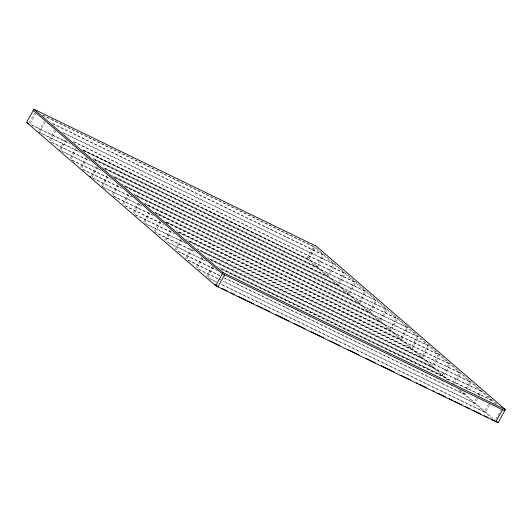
<?xml version="1.0" encoding="UTF-8"?>
<svg xmlns="http://www.w3.org/2000/svg" width="532" height="532" viewBox="0 0 532 532"><rect width="100%" height="100%" fill="white"/><g stroke="black" fill="none" stroke-linecap="round" stroke-linejoin="round"><path stroke-width="0.4" stroke-dasharray="2.66 2" d="M29.2 122.786L34.693 112.917M30.184 123.637L35.677 113.762M38.716 131.012L43.824 121.841M39.315 132.568L45.2 121.988M49.223 140.082L54.716 130.214M50.208 140.933L55.707 131.065M59.338 149.864L64.831 139.996M60.715 150.011L66.207 140.135M70.237 158.237L75.73 148.362M71.222 159.088L76.322 149.918M80.744 167.307L86.237 157.439M81.729 168.159L87.221 158.29M91.245 176.385L96.352 167.214M92.236 177.236L97.728 167.361M101.752 185.462L107.245 175.587M102.344 187.018L107.843 177.143M112.259 194.532L117.752 184.664M113.243 195.384L118.343 186.22M122.766 203.61L128.259 193.734M123.75 204.461L128.85 195.291M133.273 212.68L138.766 202.812M134.257 213.532L139.75 203.663M143.773 221.758L149.273 211.889M144.764 222.609L150.257 212.74M154.28 230.835L159.78 220.96M154.872 232.391L160.764 221.811M164.787 239.905L170.28 230.037M165.771 240.757L170.872 231.593M174.902 249.688L180.787 239.114M176.278 249.834L181.771 239.965M185.409 258.765L190.902 248.89M186.785 258.911L192.278 249.036M196.308 267.13L201.801 257.262M197.292 267.982L202.785 258.113M206.416 276.913L212.308 266.339M207.793 277.059L213.292 267.184M449.686 380.978L308.959 259.417L315.629 247.433L406.096 325.577M452.845 384.543L459.522 372.56L189.046 241.328M454.614 383.984L460.506 373.411L188.534 241.455M464.137 392.21L463.352 393.62L224.258 277.611M466.099 388.686L470.022 381.63L199.553 250.399M465.121 393.062L464.336 394.471L223.753 277.737M467.083 389.537L471.013 382.481L200.537 251.25M476.213 398.461L473.859 402.697L222.808 280.889M478.175 394.937L480.529 390.707L209.309 259.111M477.59 398.608L474.843 403.542L223.048 281.375M479.159 395.788L481.513 391.559L211.038 260.328M488.682 404.014L484.366 411.768L220.614 283.802M490.251 401.195L491.036 399.785L219.816 268.188M489.666 404.865L485.35 412.619L220.853 284.288M495.658 419.435L500.758 410.265M42.952 115.131L314.897 247.074M42.44 115.258L314.412 247.214L307.735 259.197L82.839 150.077M52.469 123.351L322.944 254.582L316.274 266.572L92.122 157.818M52.708 123.843L323.928 255.433L317.258 267.423L93.107 158.669M62.231 132.062L333.451 263.659L326.781 275.649L103.374 167.254M63.96 133.279L334.435 264.51L327.765 276.494L102.869 167.381M73.483 141.505L343.958 272.736L337.281 284.72L111.64 175.241M73.722 141.991L344.942 273.588L338.272 285.571L113.369 176.451M31.049 124.581L69.898 143.427M83.351 149.958L308.959 259.417M83.99 150.576L354.465 281.807L347.788 293.797L121.396 183.952M32.033 125.426L70.138 143.919M83.477 150.702L355.449 282.658L348.773 294.648L124.628 185.894M39.075 132.076L80.166 152.012M41.556 133.652L80.405 152.504M93.745 159.287L364.965 290.884L358.295 302.868L133.399 193.754M94.729 160.139L365.95 291.736L359.28 303.719L134.383 194.606M51.072 141.878L89.928 160.731M52.056 142.729L90.167 161.216M103.507 168.006L375.472 299.962L368.802 311.945L144.651 203.191M105.236 169.216L376.457 300.813L369.787 312.796L144.89 203.676M60.834 150.589L100.435 169.801M62.563 151.8L101.419 170.652M114.008 177.076L385.979 309.032L379.309 321.022L155.158 212.268M114.992 177.927L386.964 309.883L380.294 321.873L154.646 212.388M72.086 160.026L110.191 178.513M72.325 160.518L111.175 179.364M125.266 186.513L396.486 318.109L389.816 330.093L166.41 221.704M124.754 186.639L397.471 318.961L390.801 330.944L165.898 221.831M82.593 169.103L120.698 187.59M82.826 169.588L121.682 188.441M135.022 195.224L406.993 327.187L400.317 339.17L176.165 230.416M136.751 196.441L407.978 328.031L401.301 340.021L177.901 231.626M92.349 177.814L131.949 197.026M93.333 178.666L131.437 197.153M144.777 203.942L417.494 336.257L410.824 348.247L185.927 239.127M147.258 205.518L418.484 337.108L411.808 349.098L189.153 241.062M102.111 186.526L141.705 205.738M103.84 187.743L141.944 206.23M155.284 213.013L428.001 345.334L421.331 357.318L197.179 248.564M157.765 214.589L428.985 346.186L422.315 358.169L197.419 249.056M113.363 195.962L152.212 214.815M113.602 196.454L153.196 215.666M166.536 222.449L438.508 354.405L431.838 366.395L207.686 257.641M166.031 222.576L439.492 355.256L432.822 367.246L207.174 257.767M125.359 205.764L162.719 223.892M124.854 205.891L163.703 224.743M177.794 231.892L449.015 363.482L442.345 375.472L217.442 266.352M178.027 232.378L449.999 364.334L443.329 376.324L219.177 267.563M135.121 214.476L173.226 232.963M135.354 214.961L174.21 233.814M144.877 223.187L184.478 242.399M146.613 224.404L186.213 243.616M154.639 231.899L194.24 251.117M157.864 233.841L195.969 252.328M166.636 241.701L206.236 260.913M168.371 242.911L206.476 261.405M220.8 269.039L492.02 400.636M177.888 251.137L215.992 269.624M178.127 251.629L217.728 270.841M188.395 260.215L219.776 275.436M187.889 260.341L220.015 275.928M198.157 268.926L222.063 280.524M199.141 269.777L217.821 278.841M207.912 277.637L216.876 281.987M209.641 278.848L217.116 282.479M406.727 326.123L497.194 404.267M495.618 403.741L313.421 246.363L306.751 258.346L448.735 380.992M460.366 390.202L493.038 418.425M458.79 389.677L492.087 418.438"/><path stroke-width="0.8" d="M33.942 109.233L26.6 122.42L215.699 285.77L498.058 422.767L505.4 409.58L316.301 246.23L33.942 109.233L223.041 272.584L505.4 409.58M215.699 285.77L223.041 272.584M224.577 274.851L217.907 286.841L214.768 284.128M502.527 409.707L495.857 421.696L494.6 420.613M27.338 122.779L28.808 123.49M504.735 410.777L222.376 273.781L33.27 110.437M216.923 285.99L218.419 286.715M222.157 288.524L227.383 291.064M231.121 292.873L234.858 294.688M238.589 296.504L246.063 300.128M247.56 300.853L253.538 303.752M257.269 305.561L262.502 308.101M263.998 308.826L269.97 311.725M275.948 314.625L288.65 320.789M294.628 323.689L305.089 328.763M311.067 331.662L323.769 337.827M329.747 340.726L340.207 345.8M348.427 349.79L358.887 354.864M365.61 358.129L375.326 362.844M381.298 365.743L394.006 371.901M400.729 375.166L410.438 379.881M416.416 382.781L417.913 383.506M419.409 384.23L426.877 387.855M432.855 390.754L434.351 391.479M438.089 393.294L445.557 396.919M449.294 398.727L453.031 400.543M454.521 401.268L461.995 404.892M465.733 406.707L469.463 408.516M473.201 410.332L480.675 413.956M484.413 415.771L488.143 417.58M491.881 419.396L494.873 420.845M496.802 421.683L498.058 422.767M89.748 176.132L91.005 177.216"/></g></svg>
